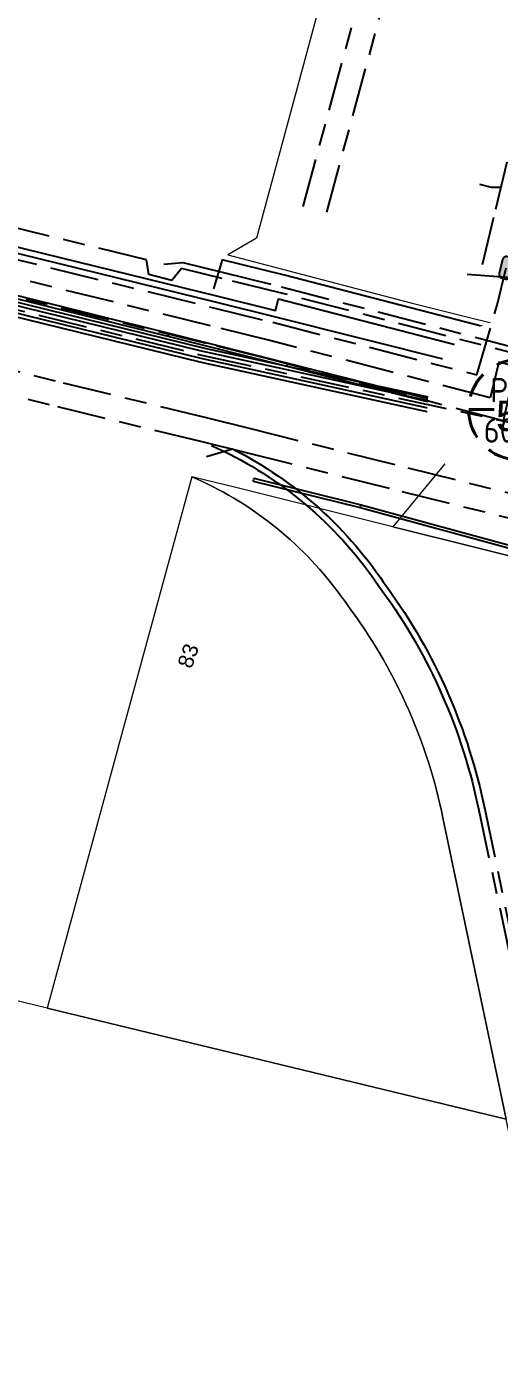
# Model space of a CAD drawing. Header units: metres. Extents: x 313711 to 315840, y 6256069 to 6257554.
# Drawn here: x 315133.4 to 315172.2, y 6256477.6 to 6256588 of the extents above; entities that cross this region are included whole.
import ezdxf
from ezdxf.enums import TextEntityAlignment as Align

# ---------------------------------------------------------------- set-up
doc = ezdxf.new("R2010")
doc.units = ezdxf.units.M
doc.linetypes.add('Cable Exist UG', pattern=[8.2, 4, -1.2, 1.8, -1.2])
doc.linetypes.add('Dash', pattern=[5, 3, -2])
doc.layers.get('0').update_dxf_attribs({"color": 6})
for name, color, linetype in [('_User DUCT CONFIGS', 7, 'Continuous'), ('Duct_SP_EXT', 7, 'Continuous'), ('Equip_HV_EXT', 7, 'Continuous'), ('Equip_SL_EXT', 7, 'Continuous'), ('Mains_HV_EXT', 7, 'Continuous'), ('Mains_LV_EXT', 7, 'Continuous'), ('Mains_SL_EXT', 7, 'Continuous'), ('Mains_TR_EXT', 7, 'Continuous'), ('Services_SP_EXT', 7, 'Continuous'), ('Trench_SP_EXT', 7, 'Continuous')]:
    doc.layers.add(name, color=color, linetype=linetype)
doc.layers.add('Cadastre Land Parcels_SP_EXT', color=9, linetype='Continuous', lineweight=5)
doc.layers.add('Cadastre Roads_SP_EXT', color=9, linetype='Continuous', lineweight=5)
doc.styles.add('IESYMBOL1', font='isocp.shx')
doc.styles.add('SLCP_LABEL', font='arial.ttf', dxfattribs={"height": 3.5})
doc.styles.get("Standard").update_dxf_attribs({"font": 'arial.ttf'})
doc.linetypes.add('Cable E UG', pattern='A,6,-0.5,["E",Standard,S=1.7,R=0,X=0.5,Y=-1],-2.9', length=9.4)
doc.linetypes.add('Cable P UG', pattern='A,6,-0.5,["P",Standard,S=1.7,R=0,X=0.5,Y=-1],-2.9', length=9.4)

# ---------------------------------------------------------------- blocks, each defined once
blk = doc.blocks.new('HV_STJ_EXT')
h = blk.add_hatch(color=256)
edge = h.paths.add_edge_path()
edge.add_ellipse((-0.59, 0.13), major_axis=(0.226, 0.226), ratio=1, start_angle=45, end_angle=135)
edge.add_line((-0.91, 0.13), (-0.91, -0.13))
edge.add_ellipse((-0.59, -0.13), major_axis=(0.226, 0.226), ratio=1, start_angle=135, end_angle=225)
edge.add_line((-0.59, -0.45), (0.59, -0.45))
edge.add_ellipse((0.59, -0.13), major_axis=(-0.226, 0.226), ratio=1, start_angle=135, end_angle=225)
edge.add_line((0.91, -0.13), (0.91, 0.13))
edge.add_ellipse((0.59, 0.13), major_axis=(-0.226, 0.226), ratio=1, start_angle=225, end_angle=315)
edge.add_line((0.59, 0.45), (-0.59, 0.45))
blk.add_lwpolyline([(-0.91, 0.13), (-0.91, -0.13, 0.414214), (-0.59, -0.45), (0.59, -0.45, 0.414214), (0.91, -0.13), (0.91, 0.13, 0.414214), (0.59, 0.45), (-0.59, 0.45, 0.414214)], format="xyb", close=True)
for tag, flags, p in [('ORIENTATION', 9, (1.5, 0)), ('Z', 1, (1.5, -0.8)), ('USAGE', 9, (1.5, -0.2)), ('LEGEND', 9, (1.5, -0.4)), ('NOTES', 9, (1.5, -0.6))]:
    blk.add_attdef(tag, text='', height=0.2, dxfattribs=dict(flags=flags)).set_placement(p, align=Align.MIDDLE_LEFT)
blk = doc.blocks.new('SLCP_ZELL_EXT')
blk.add_wipeout([(-0.24, 7.5), (-0.71, 7.47), (-1.17, 7.41), (-1.64, 7.32), (-2.09, 7.21), (-2.54, 7.06), (-2.98, 6.89), (-3.41, 6.69), (-3.82, 6.46), (-4.22, 6.21), (-4.6, 5.93), (-4.96, 5.63), (-5.31, 5.31), (-5.63, 4.96), (-5.93, 4.6), (-6.21, 4.22), (-6.46, 3.82), (-6.69, 3.41), (-6.89, 2.98), (-7.06, 2.54), (-7.21, 2.09), (-7.32, 1.64), (-7.41, 1.17), (-7.47, 0.71), (-7.5, 0.24), (-7.5, -0.24), (-7.47, -0.71), (-7.41, -1.17), (-7.32, -1.64), (-7.21, -2.09), (-7.06, -2.54), (-6.89, -2.98), (-6.69, -3.41), (-6.46, -3.82), (-6.21, -4.22), (-5.93, -4.6), (-5.63, -4.96), (-5.31, -5.31), (-4.96, -5.63), (-4.6, -5.93), (-4.22, -6.21), (-3.82, -6.46), (-3.41, -6.69), (-2.98, -6.89), (-2.54, -7.06), (-2.09, -7.21), (-1.64, -7.32), (-1.17, -7.41), (-0.71, -7.47), (-0.24, -7.5), (0.24, -7.5), (0.71, -7.47), (1.17, -7.41), (1.64, -7.32), (2.09, -7.21), (2.54, -7.06), (2.98, -6.89), (3.41, -6.69), (3.82, -6.46), (4.22, -6.21), (4.6, -5.93), (4.96, -5.63), (5.31, -5.31), (5.63, -4.96), (5.93, -4.6), (6.21, -4.22), (6.46, -3.82), (6.69, -3.41), (6.89, -2.98), (7.06, -2.54), (7.21, -2.09), (7.32, -1.64), (7.41, -1.17), (7.47, -0.71), (7.5, -0.24), (7.5, 0.24), (7.47, 0.71), (7.41, 1.17), (7.32, 1.64), (7.21, 2.09), (7.06, 2.54), (6.89, 2.98), (6.69, 3.41), (6.46, 3.82), (6.21, 4.22), (5.93, 4.6), (5.63, 4.96), (5.31, 5.31), (4.96, 5.63), (4.6, 5.93), (4.22, 6.21), (3.82, 6.46), (3.41, 6.69), (2.98, 6.89), (2.54, 7.06), (2.09, 7.21), (1.64, 7.32), (1.17, 7.41), (0.71, 7.47), (0.24, 7.5)])
at = {"linetype": 'Dash', "lineweight": 40, "ltscale": 0.7}
for p, q in [((0, 4.11), (0, -4.11)), ((-4.11, 0), (4.11, 0))]:
    blk.add_line(p, q, dxfattribs=at)
blk.add_circle((0, 0), 4.11, dxfattribs=at)
at = {"lineweight": 40, "style": 'IESYMBOL1'}
for s, p in [('P', (-1.6, 0)), ('Z', (1.7, 0)), ('60', (-1.61, -3.31))]:
    blk.add_text(s, height=2, dxfattribs=at).set_placement(p, align=Align.BOTTOM_CENTER)
at = {"style": 'SLCP_LABEL'}
for tag, height, flags, p in [('ASSET_NUM', 2.5, 8, (2, 2)), ('STREET_CODE', 0.2, 9, (0, -0.2))]:
    blk.add_attdef(tag, text='', height=height, dxfattribs=dict(at, flags=flags)).set_placement(p, align=Align.MIDDLE_LEFT)
at = {"flags": 1}
blk.add_attdef('Z', (0, 0), '', height=0.2, dxfattribs=at)
at = {"flags": 9}
for tag, p in [('CONSTRUCTED_VOLTAGE', (0, -0.4)), ('CONTROL_TYPE', (0, -0.6)), ('OPERATING_VOLTAGE', (0, -1)), ('ORIENTATION', (0, -1.2)), ('NO_PHASES', (0, -0.8)), ('OWNED_BY', (0, -1.4)), ('STATE', (0, -2)), ('USAGE', (0, -1.6)), ('LOCATION', (0, -1.8)), ('NOTES', (0, -2.2))]:
    blk.add_attdef(tag, text='', height=0.2, dxfattribs=at).set_placement(p, align=Align.MIDDLE_LEFT)

msp = doc.modelspace()

# ---------------------------------------------------------------- linework, layer by layer
at = {"layer": '_User DUCT CONFIGS'}
msp.add_lwpolyline([(315172.36, 6256574.83), (315171.54, 6256574.83), (315170.58, 6256575.08)], dxfattribs=at)
at = {"layer": 'Cadastre Land Parcels_SP_EXT', "linetype": 'Continuous'}
for points in [[(315167.55, 6256523.09), (315167.43, 6256523.66), (315167.3, 6256524.23), (315167.17, 6256524.79), (315167.03, 6256525.36), (315166.88, 6256525.92), (315166.72, 6256526.48), (315166.56, 6256527.03), (315166.39, 6256527.59), (315166.21, 6256528.14), (315166.02, 6256528.69), (315165.83, 6256529.24), (315165.63, 6256529.78), (315165.42, 6256530.32), (315165.2, 6256530.86), (315164.98, 6256531.4), (315164.75, 6256531.93), (315164.52, 6256532.46), (315164.27, 6256532.99), (315164.02, 6256533.51), (315163.76, 6256534.03), (315163.5, 6256534.55), (315163.23, 6256535.06), (315162.95, 6256535.57), (315162.67, 6256536.07), (315162.37, 6256536.58), (315162.07, 6256537.07), (315161.77, 6256537.57), (315161.46, 6256538.06), (315161.14, 6256538.54), (315160.82, 6256539.02), (315160.49, 6256539.5), (315160.15, 6256539.97), (315159.8, 6256540.44), (315159.53, 6256540.84), (315159.25, 6256541.23), (315158.97, 6256541.62), (315158.67, 6256542.01), (315158.37, 6256542.39), (315158.07, 6256542.76), (315157.76, 6256543.13), (315157.44, 6256543.5), (315157.12, 6256543.86), (315156.79, 6256544.21), (315156.46, 6256544.56), (315156.12, 6256544.91), (315155.77, 6256545.24), (315155.42, 6256545.58), (315155.06, 6256545.9), (315154.7, 6256546.22), (315154.33, 6256546.54), (315153.96, 6256546.85), (315153.58, 6256547.15), (315153.2, 6256547.44), (315152.82, 6256547.73), (315152.42, 6256548.02), (315152.03, 6256548.3), (315151.63, 6256548.57), (315151.22, 6256548.83), (315150.81, 6256549.09), (315150.4, 6256549.34), (315149.98, 6256549.58), (315149.56, 6256549.82), (315149.14, 6256550.05), (315148.71, 6256550.27), (315148.27, 6256550.49), (315147.84, 6256550.7), (315147.4, 6256550.9), (315146.96, 6256551.09), (315141.36, 6256530.51), (315135.1, 6256507.46), (315172.74, 6256498.35), (315167.55, 6256523.09)], [(315172.74, 6256498.35), (315135.1, 6256507.46), (315109.63, 6256513.64), (315109.56, 6256513.37), (315100.55, 6256477.1), (315096.48, 6256460.5), (315096.2, 6256459.33), (315090.7, 6256436.98), (315091.39, 6256436.82), (315092.66, 6256436.53), (315093.67, 6256436.29), (315190.56, 6256413.33), (315172.74, 6256498.35)]]:
    msp.add_lwpolyline(points, close=True, dxfattribs=at)
msp.add_lwpolyline([(315184.18, 6256541.82), (315163.46, 6256546.98), (315150.58, 6256550.2), (315146.96, 6256551.09), (315147.4, 6256550.9), (315147.84, 6256550.7), (315148.27, 6256550.49), (315148.71, 6256550.27), (315149.14, 6256550.05), (315149.56, 6256549.82), (315149.98, 6256549.58), (315150.4, 6256549.34), (315150.81, 6256549.09), (315151.22, 6256548.83), (315151.63, 6256548.57), (315152.03, 6256548.3), (315152.42, 6256548.02), (315152.82, 6256547.73), (315153.2, 6256547.44), (315153.58, 6256547.15), (315153.96, 6256546.85), (315154.33, 6256546.54), (315154.7, 6256546.22), (315155.06, 6256545.9), (315155.42, 6256545.58), (315155.77, 6256545.24), (315156.12, 6256544.91), (315156.46, 6256544.56), (315156.79, 6256544.21), (315157.12, 6256543.86), (315157.44, 6256543.5), (315157.76, 6256543.13), (315158.07, 6256542.76), (315158.37, 6256542.39), (315158.67, 6256542.01), (315158.97, 6256541.62), (315159.25, 6256541.23), (315159.53, 6256540.84), (315159.8, 6256540.44), (315160.15, 6256539.97), (315160.49, 6256539.5), (315160.82, 6256539.02), (315161.14, 6256538.54), (315161.46, 6256538.06), (315161.77, 6256537.57), (315162.07, 6256537.07), (315162.37, 6256536.58), (315162.67, 6256536.07), (315162.95, 6256535.57), (315163.23, 6256535.06), (315163.5, 6256534.55), (315163.76, 6256534.03), (315164.02, 6256533.51), (315164.27, 6256532.99), (315164.52, 6256532.46), (315164.75, 6256531.93), (315164.98, 6256531.4), (315165.2, 6256530.86), (315165.42, 6256530.32), (315165.63, 6256529.78), (315165.83, 6256529.24), (315166.02, 6256528.69), (315166.21, 6256528.14), (315166.39, 6256527.59), (315166.56, 6256527.03), (315166.72, 6256526.48), (315166.88, 6256525.92), (315167.03, 6256525.36), (315167.17, 6256524.79), (315167.3, 6256524.23), (315167.43, 6256523.66), (315167.55, 6256523.09), (315172.74, 6256498.35)], dxfattribs=at)
at = {"layer": 'Cadastre Roads_SP_EXT', "linetype": 'Continuous'}
msp.add_lwpolyline([(315162.53, 6256608.64), (315152.28, 6256570.69), (315149.93, 6256569.3), (315164.92, 6256565.38), (315176.2, 6256562.54), (315174.97, 6256564.58), (315174.97, 6256564.58), (315176.31, 6256570.14), (315180.02, 6256585.38), (315182.24, 6256594.38)], dxfattribs=at)
msp.add_lwpolyline([(315222.93, 6256550.96), (315217.96, 6256552.2), (315213.3, 6256553.36), (315208.6, 6256554.54), (315203.95, 6256555.7), (315201.75, 6256556.25), (315198.53, 6256557.04), (315176.2, 6256562.54), (315170.35, 6256555.39), (315169.37, 6256554.19), (315163.46, 6256546.98), (315184.18, 6256541.82), (315207.25, 6256536.04), (315216.04, 6256533.84), (315222.93, 6256550.96)], close=True, dxfattribs=at)
at = {"layer": 'Duct_SP_EXT'}
for p, q in [((315102.01, 6256573.62), (315139.25, 6256564.32)), ((315101.95, 6256573.38), (315139.19, 6256564.08)), ((315139.19, 6256564.08), (315139.22, 6256564.2)), ((315139.19, 6256564.08), (315145.01, 6256562.63)), ((315139.25, 6256564.32), (315139.22, 6256564.2)), ((315139.25, 6256564.32), (315145.07, 6256562.87)), ((315145.01, 6256562.63), (315145.04, 6256562.75)), ((315145.01, 6256562.63), (315154.77, 6256560.17)), ((315145.07, 6256562.87), (315145.04, 6256562.75)), ((315145.07, 6256562.87), (315154.83, 6256560.41)), ((315169.04, 6256561.85), (315169.07, 6256561.96)), ((315169.04, 6256561.85), (315177.36, 6256559.73)), ((315169.1, 6256562.08), (315169.07, 6256561.96)), ((315169.1, 6256562.08), (315177.42, 6256559.97)), ((315154.77, 6256560.17), (315154.8, 6256560.29)), ((315154.83, 6256560.41), (315154.8, 6256560.29)), ((315154.83, 6256560.41), (315179.98, 6256554.05)), ((315154.77, 6256560.17), (315179.92, 6256553.81)), ((315152, 6256550.73), (315152.03, 6256550.85)), ((315152, 6256550.73), (315160.78, 6256548.56)), ((315152.06, 6256550.97), (315152.03, 6256550.85)), ((315152.06, 6256550.97), (315160.84, 6256548.79)), ((315160.78, 6256548.56), (315160.81, 6256548.68)), ((315160.78, 6256548.56), (315178.54, 6256543.72)), ((315160.84, 6256548.79), (315160.81, 6256548.68)), ((315160.84, 6256548.79), (315178.6, 6256543.95))]:
    msp.add_line(p, q, dxfattribs=at)
at = {"layer": 'Mains_HV_EXT', "linetype": 'Cable Exist UG'}
for points in [[(315170.79, 6256568.52), (315171.89, 6256573.05), (315175.1, 6256586.41), (315177.34, 6256595.57), (315179.56, 6256604.54), (315181.04, 6256610.05), (315186.01, 6256630.49), (315189.45, 6256645.47), (315193.26, 6256660.52), (315204.43, 6256707.11), (315210.05, 6256729.78), (315210.05, 6256729.78), (315217.54, 6256727.89)], [(315158.03, 6256572.8), (315167.36, 6256607.33), (315175.76, 6256641.29), (315146.55, 6256648.55), (315141.43, 6256647.17)], [(315156.09, 6256573.27), (315165.43, 6256607.85), (315174.16, 6256639.61), (315174.16, 6256639.61), (315144.29, 6256647.01), (315141.43, 6256647.17)]]:
    msp.add_lwpolyline(points, dxfattribs=at)
at = {"layer": 'Mains_HV_EXT', "linetype": 'Cable P UG'}
for points in [[(315095.69, 6256578.52), (315148.98, 6256565.42), (315153.72, 6256564.25), (315175.29, 6256558.84), (315175.13, 6256558.17), (315175.13, 6256558.17), (315197.45, 6256552.67), (315200.68, 6256551.88), (315202.87, 6256551.34), (315207.33, 6256550.24), (315205.24, 6256542.21), (315208.59, 6256541.37), (315217.38, 6256539.17), (315217.38, 6256539.17), (315227.73, 6256536.58), (315232.1, 6256535.48), (315236.33, 6256534.42), (315239.85, 6256533.54), (315244.05, 6256532.49), (315248.49, 6256531.37), (315257.26, 6256529.17), (315264.06, 6256527.47), (315296.11, 6256519.46), (315313.85, 6256515.02)], [(315095.8, 6256579), (315149.1, 6256565.91), (315153.84, 6256564.74), (315154.08, 6256565.71), (315175.6, 6256560.11), (315175.6, 6256560.11), (315197.93, 6256554.61), (315201.16, 6256553.82), (315203.35, 6256553.28), (315207.99, 6256552.12), (315212.7, 6256550.94), (315217.35, 6256549.78), (315222.32, 6256548.53), (315227.63, 6256547.21), (315243.43, 6256543.27), (315261.36, 6256538.79), (315282.05, 6256533.59), (315296.96, 6256529.84), (315315.07, 6256525.29), (315329.25, 6256521.73), (315335.42, 6256520.18), (315350.44, 6256516.4), (315367.95, 6256512), (315388, 6256506.95)], [(315385.49, 6256501.8), (315365.12, 6256506.93), (315353.48, 6256509.85), (315333.11, 6256514.94), (315319.76, 6256518.3), (315308.1, 6256521.25), (315296.5, 6256524.22), (315290.41, 6256525.73), (315280.69, 6256528.09), (315270.98, 6256530.45), (315258.33, 6256533.48), (315248.63, 6256535.93), (315233.13, 6256539.88), (315227.31, 6256541.33), (315220.97, 6256543.1), (315215.99, 6256544.34), (315211.34, 6256545.51), (315206.63, 6256546.68), (315202, 6256547.84), (315199.81, 6256548.38), (315196.59, 6256549.18), (315174.27, 6256554.68), (315147.77, 6256560.47), (315094.47, 6256573.56)], [(315385.61, 6256502.29), (315365.24, 6256507.42), (315353.6, 6256510.33), (315333.23, 6256515.42), (315319.88, 6256518.79), (315308.23, 6256521.74), (315296.62, 6256524.71), (315290.53, 6256526.21), (315280.81, 6256528.57), (315271.09, 6256530.93), (315258.45, 6256533.96), (315248.76, 6256536.42), (315233.25, 6256540.37), (315227.43, 6256541.81), (315221.04, 6256543.39), (315216.07, 6256544.63), (315211.41, 6256545.8), (315206.71, 6256546.97), (315202.08, 6256548.13), (315199.89, 6256548.67), (315196.66, 6256549.47), (315174.34, 6256554.97), (315147.84, 6256560.76), (315094.54, 6256573.86)]]:
    msp.add_lwpolyline(points, dxfattribs=at)
at = {"layer": 'Mains_HV_EXT', "linetype": 'Cable E UG'}
for points in [[(315385.97, 6256503.74), (315365.6, 6256508.87), (315353.96, 6256511.79), (315333.59, 6256516.88), (315320.24, 6256520.24), (315308.6, 6256523.19), (315296.98, 6256526.16), (315290.89, 6256527.67), (315281.17, 6256530.03), (315271.44, 6256532.39), (315258.81, 6256535.42), (315249.13, 6256537.87), (315233.61, 6256541.82), (315227.79, 6256543.27), (315221.25, 6256544.27), (315216.28, 6256545.51), (315211.63, 6256546.67), (315206.92, 6256547.85), (315202.29, 6256549.01), (315200.1, 6256549.55), (315196.88, 6256550.34), (315174.54, 6256555.84), (315148.04, 6256561.63), (315094.75, 6256574.73)], [(315385.85, 6256503.25), (315365.48, 6256508.38), (315353.84, 6256511.31), (315333.47, 6256516.39), (315320.12, 6256519.75), (315308.47, 6256522.7), (315296.86, 6256525.67), (315290.77, 6256527.19), (315281.05, 6256529.55), (315271.33, 6256531.91), (315258.69, 6256534.94), (315249, 6256537.38), (315233.49, 6256541.33), (315227.67, 6256542.79), (315221.18, 6256543.97), (315216.21, 6256545.22), (315211.56, 6256546.38), (315206.85, 6256547.56), (315202.22, 6256548.72), (315200.03, 6256549.25), (315196.8, 6256550.05), (315174.48, 6256555.55), (315147.65, 6256561.43), (315094.68, 6256574.44)]]:
    msp.add_lwpolyline(points, dxfattribs=at)
at = {"layer": 'Services_SP_EXT'}
msp.add_lwpolyline([(315177.4, 6256558.13), (315178.24, 6256561.52), (315176.08, 6256562.06), (315154.56, 6256567.65), (315149.46, 6256568.91), (315148.74, 6256566.52)], dxfattribs=at)
at = {"layer": 'Trench_SP_EXT', "linetype": 'Cable Exist UG'}
msp.add_lwpolyline([(315169.53, 6256567.72), (315174.29, 6256567.37), (315174.29, 6256567.37, 0.220289), (315174.69, 6256567.55), (315174.69, 6256567.55), (315175.2, 6256568.1)], format="xyb", dxfattribs=at)
msp.add_lwpolyline([(315148.58, 6256553.66), (315148.63, 6256553.64), (315149.11, 6256553.41), (315149.59, 6256553.19), (315150.07, 6256552.95), (315150.54, 6256552.7), (315151.01, 6256552.45), (315151.47, 6256552.19), (315151.93, 6256551.92), (315152.39, 6256551.64), (315152.84, 6256551.36), (315153.29, 6256551.07), (315153.73, 6256550.77), (315154.16, 6256550.47), (315154.6, 6256550.15), (315155.02, 6256549.83), (315155.44, 6256549.51), (315155.86, 6256549.17), (315156.27, 6256548.83), (315156.67, 6256548.49), (315157.07, 6256548.14), (315157.46, 6256547.77), (315157.85, 6256547.41), (315158.23, 6256547.04), (315158.61, 6256546.66), (315158.97, 6256546.27), (315159.34, 6256545.89), (315159.69, 6256545.49), (315160.04, 6256545.08), (315160.38, 6256544.68), (315160.72, 6256544.27), (315161.05, 6256543.85), (315161.37, 6256543.42), (315161.69, 6256542.99), (315162, 6256542.56), (315162.25, 6256542.18), (315162.58, 6256541.74), (315162.94, 6256541.23), (315163.3, 6256540.72), (315163.64, 6256540.21), (315163.98, 6256539.69), (315164.32, 6256539.16), (315164.64, 6256538.64), (315164.96, 6256538.11), (315165.27, 6256537.57), (315165.58, 6256537.03), (315165.88, 6256536.48), (315166.16, 6256535.94), (315166.45, 6256535.38), (315166.72, 6256534.83), (315166.99, 6256534.27), (315167.25, 6256533.71), (315167.5, 6256533.14), (315167.75, 6256532.57), (315167.99, 6256532), (315168.22, 6256531.42), (315168.44, 6256530.84), (315168.66, 6256530.26), (315168.86, 6256529.68), (315169.06, 6256529.09), (315169.25, 6256528.5), (315169.44, 6256527.91), (315169.61, 6256527.31), (315169.78, 6256526.71), (315169.94, 6256526.11), (315170.09, 6256525.51), (315170.23, 6256524.91), (315170.37, 6256524.3), (315170.49, 6256523.72), (315175.73, 6256499.35)], dxfattribs=at)

# ---------------------------------------------------------------- block references
at = {"layer": 'Equip_HV_EXT', "rotation": 76.19613675986568}
msp.add_blockref('HV_STJ_EXT', (315172.75, 6256568.24), dxfattribs=at)

# ---------------------------------------------------------------- texts
at = {"layer": 'Cadastre Land Parcels_SP_EXT'}
msp.add_text('83', height=1.25, rotation=70.8316, dxfattribs=at).set_placement((315146.94, 6256535.27))

# ---------------------------------------------------------------- next in the draw order: block references
at = {"layer": 'Equip_SL_EXT'}
ref = msp.add_blockref('SLCP_ZELL_EXT', (315173.78, 6256556.6), dxfattribs=at)
ref.add_attrib('ASSET_NUM', '5222', dxfattribs={"layer": '0', "height": 2.5, "style": 'SLCP_LABEL'}).set_placement((315175.78, 6256557.35), align=Align.TOP_CENTER)

# ---------------------------------------------------------------- next in the draw order: linework, layer by layer
at = {"layer": 'Mains_HV_EXT', "linetype": 'Cable Exist UG'}
for points in [[(314892.47, 6256627.02), (314894.38, 6256625.98), (315004.05, 6256598.96), (315017.96, 6256595.57), (315032.3, 6256592.03), (315041, 6256589.88), (315046.73, 6256588.47), (315046.94, 6256589.97), (315063.26, 6256585.97), (315072.83, 6256583.62), (315095.57, 6256578.03), (315148.86, 6256564.93), (315153.6, 6256563.77), (315170.34, 6256559.46), (315170.34, 6256559.46), (315172, 6256565.17), (315172.75, 6256568.24)], [(315265.91, 6256526.49), (315263.94, 6256526.99), (315257.14, 6256528.69), (315248.37, 6256530.89), (315244.9, 6256535.88), (315240.7, 6256536.94), (315237.18, 6256537.82), (315232.95, 6256538.88), (315228.58, 6256539.97), (315218.23, 6256542.57), (315206.6, 6256545.5), (315207.63, 6256549.63), (315207.39, 6256549.69), (315202.75, 6256550.85), (315200.56, 6256551.39), (315197.33, 6256552.19), (315192.41, 6256553.4), (315187.79, 6256556.6), (315175.48, 6256559.63), (315172.14, 6256560.5), (315171.42, 6256557.57), (315153.25, 6256562.31), (315148.5, 6256563.48), (315095.21, 6256576.58)], [(315261.24, 6256538.31), (315243.31, 6256542.79), (315227.57, 6256546.71), (315227.57, 6256546.71), (315222.2, 6256548.05), (315217.23, 6256549.29), (315212.58, 6256550.45), (315207.87, 6256551.63), (315203.23, 6256552.79), (315201.04, 6256553.33), (315197.81, 6256554.13), (315192.82, 6256555.36), (315187.41, 6256554.63), (315187.41, 6256554.63), (315175.01, 6256557.69), (315173.08, 6256558.16), (315172.5, 6256555.68), (315152.89, 6256560.86), (315148.14, 6256562.02), (315094.85, 6256575.12)], [(315128.98, 6256560.67), (315136.42, 6256558.81), (315148.14, 6256555.95), (315151.78, 6256555.05), (315164.67, 6256551.83), (315185.39, 6256546.67), (315206.07, 6256541.49)], [(315128.49, 6256558.73), (315135.95, 6256556.86), (315147.67, 6256554), (315147.67, 6256554), (315151.3, 6256553.11), (315164.19, 6256549.89), (315184.91, 6256544.73), (315205.53, 6256539.56)]]:
    msp.add_lwpolyline(points, dxfattribs=at)
at = {"layer": 'Mains_LV_EXT', "linetype": 'Cable Exist UG'}
msp.add_lwpolyline([(315177.4, 6256558.13), (315176.66, 6256559.31), (315176.91, 6256560.31), (315175.72, 6256560.6), (315154.2, 6256566.2), (315149.46, 6256567.36), (315146.11, 6256568.18), (315145.34, 6256567.21), (315143.45, 6256567.69), (315143.24, 6256568.89), (315106.11, 6256578.02), (315105.12, 6256577.16), (315103.3, 6256577.58), (315102.89, 6256578.81), (315096.16, 6256580.46), (315086.18, 6256582.91)], dxfattribs=at)
at = {"layer": 'Mains_SL_EXT', "linetype": 'Cable Exist UG'}
for points in [[(315144.66, 6256568.54), (315146.22, 6256568.67), (315149.57, 6256567.85), (315154.32, 6256566.68), (315175.84, 6256561.09), (315177.39, 6256560.7), (315177.4, 6256558.13)], [(315148.16, 6256552.75), (315150.29, 6256553.39), (315150.29, 6256553.39), (315150.77, 6256553.14), (315151.25, 6256552.88), (315151.72, 6256552.62), (315152.19, 6256552.35), (315152.65, 6256552.06), (315153.11, 6256551.78), (315153.56, 6256551.48), (315154.01, 6256551.18), (315154.45, 6256550.87), (315154.89, 6256550.55), (315155.32, 6256550.23), (315155.75, 6256549.9), (315156.17, 6256549.56), (315156.59, 6256549.21), (315157, 6256548.86), (315157.4, 6256548.5), (315157.8, 6256548.14), (315158.2, 6256547.77), (315158.58, 6256547.39), (315158.96, 6256547.01), (315159.34, 6256546.61), (315159.71, 6256546.22), (315160.07, 6256545.81), (315160.42, 6256545.41), (315160.77, 6256544.99), (315161.11, 6256544.57), (315161.44, 6256544.15), (315161.77, 6256543.72), (315162.09, 6256543.28), (315162.4, 6256542.84), (315162.66, 6256542.47), (315162.98, 6256542.02), (315163.35, 6256541.51), (315163.7, 6256541), (315164.06, 6256540.48), (315164.4, 6256539.96), (315164.74, 6256539.43), (315165.06, 6256538.89), (315165.39, 6256538.36), (315165.7, 6256537.81), (315166.01, 6256537.27), (315166.31, 6256536.72), (315166.6, 6256536.16), (315166.89, 6256535.61), (315167.17, 6256535.04), (315167.44, 6256534.48), (315167.7, 6256533.91), (315167.96, 6256533.33), (315168.2, 6256532.76), (315168.44, 6256532.18), (315168.68, 6256531.6), (315168.9, 6256531.01), (315169.12, 6256530.43), (315169.33, 6256529.83), (315169.53, 6256529.24), (315169.72, 6256528.65), (315169.91, 6256528.04), (315170.09, 6256527.44), (315170.25, 6256526.84), (315170.42, 6256526.23), (315170.57, 6256525.63), (315170.71, 6256525.02), (315170.85, 6256524.4), (315170.98, 6256523.81), (315176.16, 6256499.06)]]:
    msp.add_lwpolyline(points, dxfattribs=at)
at = {"layer": 'Mains_TR_EXT', "linetype": 'Cable Exist UG'}
msp.add_lwpolyline([(315094.61, 6256574.15), (315147.9, 6256561.05), (315174.41, 6256555.26), (315196.73, 6256549.76), (315199.96, 6256548.96), (315202.15, 6256548.42), (315206.78, 6256547.27), (315211.48, 6256546.09), (315216.14, 6256544.92), (315221.11, 6256543.68), (315227.55, 6256542.3), (315233.37, 6256540.85), (315248.88, 6256536.9), (315258.57, 6256534.45), (315271.21, 6256531.42), (315280.93, 6256529.06), (315290.65, 6256526.7), (315296.74, 6256525.19), (315308.35, 6256522.22), (315320, 6256519.27), (315333.35, 6256515.91), (315353.72, 6256510.82), (315365.36, 6256507.9), (315385.73, 6256502.77)], dxfattribs=at)

doc.saveas('drawing.dxf')
